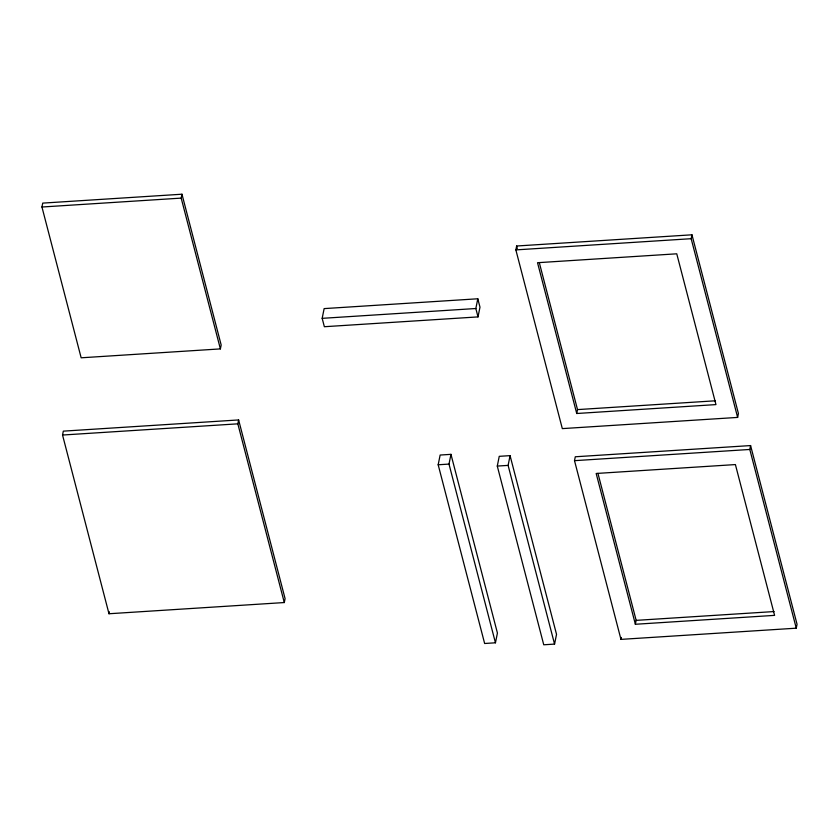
<?xml version="1.0" encoding="UTF-8"?>
<svg xmlns="http://www.w3.org/2000/svg" width="839" height="839" viewBox="0 0 839 839"><rect width="100%" height="100%" fill="white"/><g stroke="black" fill="none" stroke-linecap="round" stroke-linejoin="round"><path stroke-width="1.26" d="M41.95 207.013L42.737 203.111L181.969 194.218L221.171 345.007L220.384 348.898L81.152 357.802L41.95 207.013L181.182 198.109L181.969 194.218M62.537 435.032L63.324 431.141L238.622 419.94L285.082 598.647L284.295 602.549L108.986 613.749L62.537 435.032L237.836 423.831L238.622 419.94M108.986 613.749L109.385 611.799M322.176 318.338L324.137 308.605L477.8 298.778L479.981 307.158L478.01 316.901L324.357 326.717L322.176 318.338L475.839 308.521L477.8 298.778M438.178 464.775L440.139 455.042L450.963 454.35L497.422 633.057L495.45 642.8L484.638 643.492L438.178 464.775L449.001 464.082L450.963 454.35M515.859 249.896L516.646 246.005L691.955 234.805L738.414 413.512L737.628 417.413L562.319 428.614L515.859 249.896L691.168 238.696L691.955 234.805M497.286 466.075L499.247 456.332L510.07 455.64L556.53 634.357L554.558 644.1L543.745 644.782L497.286 466.075L508.109 465.383L510.07 455.64M576.729 413.501L537.526 262.712L676.758 253.808L715.961 404.597L576.729 413.501L577.515 409.6L539.299 262.617M574.505 460.663L575.292 456.773L750.59 445.572L797.05 624.279L796.263 628.18L620.965 639.381L574.505 460.663L749.804 449.463L750.59 445.572M620.965 639.381L621.353 637.43M635.364 624.268L596.172 473.479L735.404 464.575L774.596 615.365L635.364 624.268L636.151 620.367L597.945 473.385M577.515 409.6L715.447 400.79M636.151 620.367L774.082 611.558M749.804 449.463L796.263 628.18M691.168 238.696L737.628 417.413M516.646 246.005L517.306 248.543M475.839 308.521L478.01 316.901M508.109 465.383L554.558 644.1M449.001 464.082L495.45 642.8M181.182 198.109L220.384 348.898M237.836 423.831L284.295 602.549"/></g></svg>
